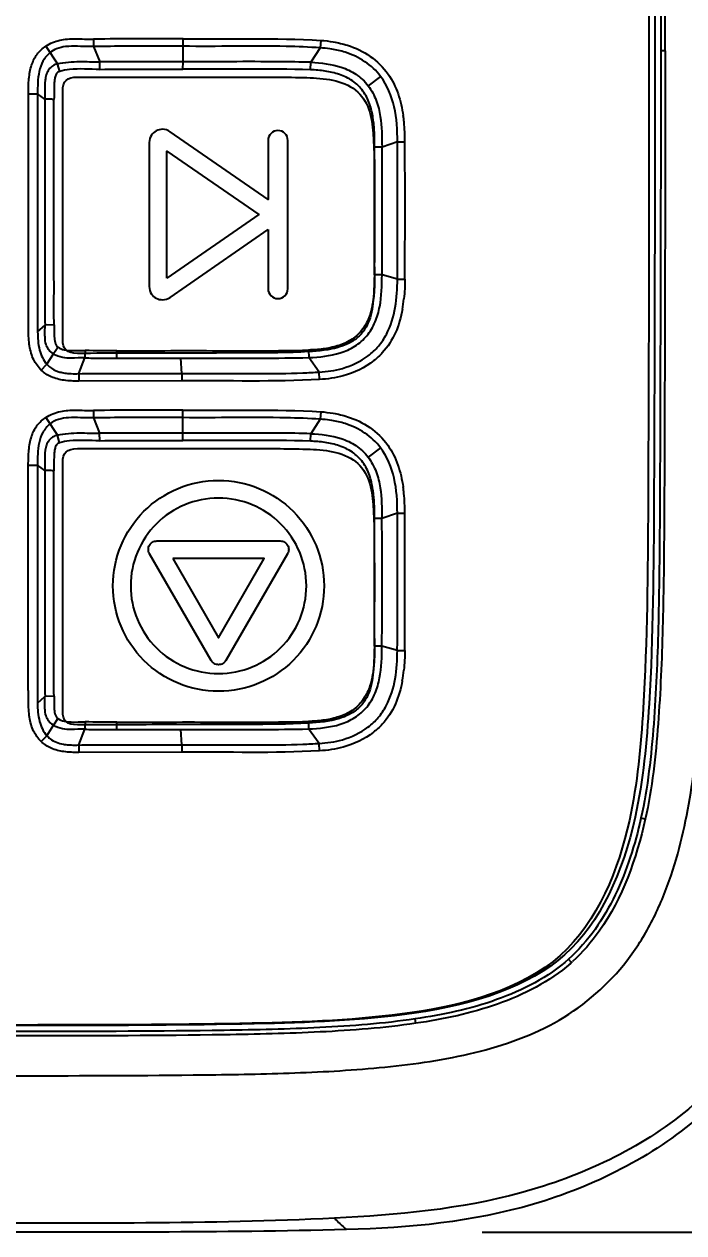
# Model space of a CAD drawing. Header units: millimetres. Extents: x 4086 to 8300, y 123 to 1549.
# Drawn here: x 7001.09 to 7023.45, y 954.59 to 995.59 of the extents above; entities that cross this region are included whole.
import ezdxf

# ---------------------------------------------------------------- set-up
doc = ezdxf.new("R2010")
doc.units = ezdxf.units.MM
for name, color, linetype in [('00_COMPONENTS', 7, 'Continuous'), ('layer 1', 7, 'Continuous'), ('layer 4', 7, 'Continuous'), ('尺寸', 3, 'Continuous')]:
    doc.layers.add(name, color=color, linetype=linetype)
doc.styles.add('思源黑', font='SourceHanSansCN-Normal.ttf')
doc.dimstyles.get("Standard").update_dxf_attribs({"dimscale": 6, "dimtxt": 7, "dimasz": 3, "dimexe": 0.18, "dimexo": 0.0625, "dimgap": 0.8, "dimtad": 1, "dimtoh": 1, "dimdec": 1, "dimzin": 0, "dimdsep": 46, "dimtxsty": '思源黑', "dimcen": 0.09, "dimclrd": 256, "dimclre": 256, "dimclrt": 256, "dimadec": 0, "dimazin": 2, "dimtfac": 1, "dimtdec": 1, "dimtofl": 0, "dimtmove": 0, "dimatfit": 3, "dimfxl": 1, "dimtolj": 1, "dimtzin": 0, "dimarcsym": 0})

# ---------------------------------------------------------------- blocks, each defined once
blk = doc.blocks.new('*D485')
at = {"layer": 'Defpoints', "color": 0}
for p in [(7014.166, 1113.468), (7016.427, 954.612), (7106.931, 954.612)]:
    blk.add_point(p, dxfattribs=at)
at = {"layer": '尺寸', "lineweight": -2}
for p, q in [((7014.354, 1113.468), (7107.471, 1113.468)), ((7106.931, 1104.468), (7106.931, 963.612)), ((7016.615, 954.612), (7107.471, 954.612))]:
    blk.add_line(p, q, dxfattribs=at)
at = {"layer": '尺寸'}
for points in [[(7108.431, 1104.468), (7105.431, 1104.468), (7106.931, 1113.468)], [(7105.431, 963.612), (7108.431, 963.612), (7106.931, 954.612)]]:
    blk.add_solid(points, dxfattribs=at)
at = {"layer": '尺寸', "insert": (7084.808, 1054.965), "char_height": 21, "attachment_point": 5, "rotation": 90, "style": '思源黑'}
blk.add_mtext('\\A1;158.9', dxfattribs=at)

msp = doc.modelspace()

# ---------------------------------------------------------------- linework, layer by layer
at = {"layer": '00_COMPONENTS', "color": 7, "linetype": 'Continuous'}
for p, q in [((7022.463, 1073.391), (7022.463, 994.686)), ((7022.663, 1073.391), (7022.663, 994.686)), ((7022.813, 994.686), (7022.813, 1073.391)), ((7022.813, 994.686), (7022.663, 994.686)), ((7001.858, 984.049), (7002.081, 984.404)), ((7001.669, 983.851), (7001.858, 984.049)), ((7002.94, 983.732), (7003.148, 984.268)), ((7006.433, 983.739), (7006.398, 984.26)), ((7011.087, 983.786), (7010.734, 984.277)), ((7002.94, 983.732), (7002.943, 983.482)), ((7006.433, 983.739), (7006.435, 983.488)), ((7011.102, 983.533), (7011.087, 983.786)), ((7006.435, 983.486), (7002.943, 983.482)), ((7003.436, 982.481), (7003.441, 982.231)), ((7006.469, 982.241), (7006.47, 982.492)), ((7011.139, 982.44), (7011.123, 982.187)), ((7001.821, 982.247), (7002.213, 981.646)), ((7003.441, 982.23), (7003.645, 981.71)), ((7006.469, 981.718), (7006.469, 982.241)), ((7011.123, 982.187), (7010.804, 981.696)), ((7002.29, 981.388), (7002.213, 981.646)), ((7003.649, 981.458), (7003.645, 981.71)), ((7006.468, 981.467), (7006.469, 981.718)), ((7010.795, 981.441), (7010.804, 981.696)), ((7013.167, 981.219), (7012.746, 980.902)), ((7001.229, 980.632), (7001.541, 980.632)), ((7001.785, 980.448), (7001.541, 980.632)), ((7013.215, 978.819), (7012.964, 978.818)), ((7013.738, 978.998), (7013.215, 978.819)), ((7013.738, 978.998), (7013.989, 978.999)), ((7013.215, 974.489), (7012.963, 974.49)), ((7013.737, 974.344), (7013.215, 974.489)), ((7013.737, 974.344), (7013.988, 974.343)), ((7001.542, 972.557), (7001.794, 972.786)), ((7002.101, 972.795), (7001.794, 972.786)), ((7001.855, 971.452), (7002.078, 971.808)), ((7002.234, 972.03), (7002.078, 971.808)), ((7002.937, 971.136), (7003.145, 971.672)), ((7003.151, 971.919), (7003.145, 971.672)), ((7004.226, 971.664), (7004.227, 971.915)), ((7006.43, 971.143), (7006.395, 971.664)), ((7010.723, 971.937), (7010.731, 971.681)), ((7011.085, 971.19), (7010.731, 971.681)), ((7001.666, 971.255), (7001.855, 971.452)), ((7002.937, 971.136), (7002.94, 970.886)), ((7006.432, 970.89), (7002.94, 970.886)), ((7006.43, 971.143), (7006.432, 970.892)), ((7011.099, 970.937), (7011.085, 971.19)), ((7022.139, 968.618), (7021.993, 968.65)), ((7019.641, 963.76), (7019.541, 963.872)), ((7014.36, 961.696), (7014.338, 961.844))]:
    msp.add_line(p, q, dxfattribs=at)
at = {"layer": '00_COMPONENTS', "linetype": 'Continuous'}
for p, q in [((7003.439, 995.077), (7003.444, 994.827)), ((7006.472, 994.837), (7006.473, 995.088)), ((7011.141, 995.036), (7011.126, 994.783)), ((7001.824, 994.843), (7002.216, 994.242)), ((7003.444, 994.826), (7003.648, 994.306)), ((7006.472, 994.314), (7006.472, 994.837)), ((7011.126, 994.783), (7010.807, 994.293)), ((7002.293, 993.984), (7002.216, 994.242)), ((7003.652, 994.054), (7003.648, 994.306)), ((7006.471, 994.063), (7006.472, 994.314)), ((7010.798, 994.037), (7010.807, 994.293)), ((7013.17, 993.815), (7012.749, 993.498)), ((7001.232, 993.228), (7001.544, 993.228)), ((7001.788, 993.044), (7001.544, 993.228)), ((7013.218, 991.415), (7012.967, 991.414)), ((7013.741, 991.594), (7013.218, 991.415)), ((7013.741, 991.594), (7013.992, 991.595)), ((7013.218, 987.085), (7012.966, 987.086)), ((7013.74, 986.94), (7013.218, 987.085)), ((7013.74, 986.94), (7013.991, 986.939)), ((7001.545, 985.153), (7001.797, 985.382)), ((7002.104, 985.391), (7001.797, 985.382)), ((7002.236, 984.626), (7002.081, 984.404)), ((7003.154, 984.515), (7003.148, 984.268)), ((7004.229, 984.26), (7004.23, 984.511)), ((7010.726, 984.533), (7010.734, 984.277))]:
    msp.add_line(p, q, dxfattribs=at)
for centre, radius, start, end in [((7010.964, 991.353), 3.434, 85.7972, 87.2922), ((7010.97, 991.427), 3.36, 80.6019, 85.8127), ((7011.009, 991.647), 3.137, 72.1968, 80.6481), ((7008.596, 991.706), 5.397, 5.9378, 8.3094), ((7008.111, 991.662), 5.883, 359.3485, 5.8723), ((6609.139, 989.28), 403.833, 359.68877, 0.30271), ((6616.033, 989.261), 397.19, 359.68607, 0.31066), ((6578.424, 989.358), 435.322, 359.68181, 0.29428), ((6585.378, 989.342), 428.62, 359.67875, 0.30116), ((7009.108, 986.794), 4.881, 349.6073, 353.863)]:
    msp.add_arc(centre, radius, start, end, dxfattribs=at)
at = {"layer": '00_COMPONENTS', "color": 7, "linetype": 'Continuous'}
for centre, radius, start, end in [((7005.298, 1494.769), 510.51, 269.88002, 270.12343), ((7009.558, 1009.056), 25.317, 272.2074, 273.4637), ((7010.961, 978.756), 3.435, 85.8008, 87.2921), ((7010.967, 978.832), 3.359, 80.5523, 85.8167), ((7011.006, 979.052), 3.136, 72.196, 80.5974), ((7008.593, 979.11), 5.397, 5.9362, 8.3093), ((7008.108, 979.066), 5.883, 359.3485, 5.8707), ((6609.136, 976.684), 403.833, 359.68877, 0.30271), ((6616.031, 976.665), 397.19, 359.68607, 0.31066), ((6578.421, 976.762), 435.322, 359.68181, 0.29428), ((6585.375, 976.746), 428.62, 359.67875, 0.30116), ((7009.105, 974.198), 4.881, 349.6073, 353.8661), ((7005.295, 1482.173), 510.51, 269.88002, 270.12343), ((7009.555, 996.455), 25.311, 272.2098, 273.4638), ((7015.889, 967.961), 5.632, 311.2799, 311.7697), ((7015.904, 967.935), 5.603, 311.8331, 312.313)]:
    msp.add_arc(centre, radius, start, end, dxfattribs=at)
for points, knots in [([(6896.534, 959.912), (6900.632, 959.912), (6908.829, 959.912), (6921.124, 959.912), (6933.42, 959.912), (6945.715, 959.912), (6958.011, 959.912), (6968.257, 959.912), (6976.454, 959.912), (6982.602, 959.912), (6988.75, 959.912), (6994.896, 959.911), (7001.047, 959.916), (7006.169, 959.924), (7010.262, 959.995), (7013.33, 960.166), (7016.373, 960.607), (7019.316, 961.625), (7021.287, 963.36), (7022.38, 965.093), (7023.177, 966.989), (7023.749, 969.501), (7024.017, 972.564), (7024.091, 975.633), (7024.124, 978.706), (7024.148, 981.781), (7024.163, 985.884), (7024.163, 991.009), (7024.163, 999.205), (7024.163, 1009.448), (7024.163, 1021.743), (7024.163, 1034.038), (7024.163, 1046.334), (7024.163, 1058.629), (7024.163, 1068.871), (7024.163, 1077.069), (7024.163, 1082.195), (7024.148, 1086.298), (7024.123, 1089.37), (7024.091, 1092.442), (7024.016, 1095.513), (7023.749, 1098.58), (7023.065, 1101.589), (7021.682, 1104.381), (7019.314, 1106.445), (7016.387, 1107.468), (7013.342, 1107.911), (7010.265, 1108.082), (7006.166, 1108.153), (7001.045, 1108.16), (6994.897, 1108.165), (6988.75, 1108.164), (6982.602, 1108.165), (6976.454, 1108.165), (6968.257, 1108.165), (6958.011, 1108.165), (6945.715, 1108.165), (6933.42, 1108.165), (6921.124, 1108.165), (6908.829, 1108.165), (6900.632, 1108.165), (6896.534, 1108.165)], [0, 0, 0, 0, 0.031258, 0.062515, 0.093773, 0.12503, 0.156288, 0.187546, 0.203174, 0.218804, 0.234431, 0.250064, 0.265681, 0.281339, 0.289127, 0.296905, 0.304752, 0.31255, 0.3203, 0.3242, 0.328112, 0.335929, 0.343723, 0.351535, 0.359344, 0.367155, 0.374992, 0.390635, 0.406242, 0.437497, 0.468755, 0.500012, 0.53127, 0.562527, 0.593784, 0.609382, 0.625053, 0.632872, 0.640675, 0.648485, 0.656303, 0.664103, 0.671927, 0.679731, 0.68745, 0.6952, 0.703045, 0.71088, 0.718683, 0.734311, 0.749937, 0.765568, 0.781197, 0.796825, 0.812455, 0.843712, 0.87497, 0.906227, 0.937485, 0.968742, 1, 1, 1, 1]), ([(7022.463, 994.686), (7022.463, 989.613), (7022.455, 982.224), (7022.399, 973.534), (7022.074, 969.947), (7021.797, 968.693)], [0, 0, 0, 0, 0.58364, 0.850298, 1, 1, 1, 1]), ([(7022.663, 994.686), (7022.664, 992.51), (7022.662, 988.16), (7022.645, 982.722), (7022.633, 978.371), (7022.594, 975.111), (7022.462, 971.855), (7022.225, 969.702), (7021.993, 968.65)], [0, 0, 0, 0, 0.25, 0.5, 0.625, 0.75, 0.875, 1, 1, 1, 1]), ([(7022.813, 994.686), (7022.814, 992.51), (7022.812, 988.159), (7022.795, 982.721), (7022.783, 978.371), (7022.744, 975.107), (7022.612, 971.849), (7022.373, 969.679), (7022.139, 968.618)], [0, 0, 0, 0, 0.250031, 0.500061, 0.625076, 0.75009, 0.875092, 1, 1, 1, 1]), ([(7003.148, 984.268), (7002.992, 984.272), (7002.741, 984.247), (7002.376, 984.27), (7002.178, 984.347), (7002.081, 984.404)], [0, 0, 0, 0, 0.429659, 0.690363, 1, 1, 1, 1]), ([(7013.228, 984.439), (7013.141, 984.344), (7012.76, 983.993), (7012.276, 983.764), (7011.903, 983.661)], [0, 0, 0, 0, 0.251044, 1, 1, 1, 1]), ([(7001.858, 984.049), (7001.883, 984.019), (7001.999, 983.907), (7002.148, 983.834), (7002.264, 983.798)], [0, 0, 0, 0, 0.244045, 1, 1, 1, 1]), ([(7003.148, 984.268), (7003.239, 984.264), (7003.599, 984.255), (7003.96, 984.26), (7004.229, 984.26)], [0, 0, 0, 0, 0.252541, 1, 1, 1, 1]), ([(7006.398, 984.26), (7006.758, 984.261), (7008.204, 984.259), (7009.649, 984.253), (7010.734, 984.277)], [0, 0, 0, 0, 0.249246, 1, 1, 1, 1]), ([(7002.597, 983.738), (7002.625, 983.736), (7002.739, 983.729), (7002.853, 983.729), (7002.94, 983.732)], [0, 0, 0, 0, 0.244319, 1, 1, 1, 1]), ([(7002.94, 983.731), (7003.232, 983.737), (7003.816, 983.734), (7004.98, 983.737), (7005.852, 983.734), (7006.433, 983.739)], [0, 0, 0, 0, 0.251387, 0.501242, 1, 1, 1, 1]), ([(7006.433, 983.739), (7006.776, 983.742), (7008.143, 983.74), (7009.51, 983.719), (7010.533, 983.759)], [0, 0, 0, 0, 0.251208, 1, 1, 1, 1]), ([(7001.965, 982.027), (7001.867, 981.948), (7001.701, 981.749), (7001.543, 981.265), (7001.539, 980.883), (7001.541, 980.632)], [0, 0, 0, 0, 0.249623, 0.499856, 1, 1, 1, 1]), ([(7002.594, 982.238), (7002.479, 982.23), (7002.256, 982.198), (7002.049, 982.095), (7001.965, 982.027)], [0, 0, 0, 0, 0.513755, 1, 1, 1, 1]), ([(7003.441, 982.231), (7003.293, 982.226), (7003.011, 982.236), (7002.728, 982.246), (7002.594, 982.238)], [0, 0, 0, 0, 0.523395, 1, 1, 1, 1]), ([(7006.469, 982.241), (7006.216, 982.24), (7005.207, 982.24), (7004.197, 982.245), (7003.441, 982.231)], [0, 0, 0, 0, 0.25072, 1, 1, 1, 1]), ([(7011.123, 982.187), (7010.738, 982.212), (7009.187, 982.271), (7007.635, 982.226), (7006.469, 982.241)], [0, 0, 0, 0, 0.248447, 1, 1, 1, 1]), ([(7013.167, 981.219), (7013.021, 981.412), (7012.652, 981.751), (7012.201, 981.961), (7011.965, 982.037)], [0, 0, 0, 0, 0.494409, 1, 1, 1, 1]), ([(7012.045, 982.272), (7012.314, 982.186), (7012.833, 981.942), (7013.247, 981.54), (7013.411, 981.31)], [0, 0, 0, 0, 0.500174, 1, 1, 1, 1]), ([(7002.213, 981.646), (7002.184, 981.641), (7002.13, 981.619), (7002.053, 981.579), (7001.983, 981.528), (7001.927, 981.461), (7001.881, 981.388), (7001.829, 981.284), (7001.799, 981.141), (7001.787, 980.969), (7001.782, 980.795), (7001.786, 980.622), (7001.789, 980.506), (7001.785, 980.448)], [0, 0, 0, 0, 0.062476, 0.125452, 0.187488, 0.249677, 0.31244, 0.374887, 0.499459, 0.624784, 0.74978, 0.874961, 1, 1, 1, 1]), ([(7002.213, 981.646), (7002.459, 981.701), (7002.941, 981.739), (7003.419, 981.709), (7003.645, 981.71)], [0, 0, 0, 0, 0.527268, 1, 1, 1, 1]), ([(7003.649, 981.458), (7003.307, 981.453), (7002.85, 981.503), (7002.399, 981.421), (7002.29, 981.388)], [0, 0, 0, 0, 0.750634, 1, 1, 1, 1]), ([(7006.469, 981.718), (7006.234, 981.717), (7005.293, 981.718), (7004.351, 981.72), (7003.645, 981.71)], [0, 0, 0, 0, 0.249376, 1, 1, 1, 1]), ([(7010.804, 981.696), (7010.441, 981.706), (7008.996, 981.729), (7007.551, 981.712), (7006.469, 981.718)], [0, 0, 0, 0, 0.250956, 1, 1, 1, 1]), ([(7010.804, 981.696), (7011.15, 981.679), (7011.688, 981.619), (7012.35, 981.314), (7012.632, 981.054), (7012.746, 980.902)], [0, 0, 0, 0, 0.481435, 0.736498, 1, 1, 1, 1]), ([(7002.29, 981.388), (7002.27, 981.382), (7002.23, 981.367), (7002.182, 981.322), (7002.154, 981.264), (7002.127, 981.183), (7002.111, 981.077), (7002.099, 980.907), (7002.099, 980.694), (7002.1, 980.524), (7002.095, 980.439)], [0, 0, 0, 0, 0.062573, 0.124535, 0.187133, 0.249447, 0.374531, 0.499742, 0.749761, 1, 1, 1, 1]), ([(7012.964, 978.818), (7012.967, 978.982), (7012.962, 979.312), (7012.919, 979.805), (7012.812, 980.29), (7012.589, 980.739), (7012.227, 981.091), (7011.773, 981.3), (7011.289, 981.408), (7010.96, 981.437), (7010.795, 981.441)], [0, 0, 0, 0, 0.124961, 0.250026, 0.375078, 0.500074, 0.625055, 0.750064, 0.875032, 1, 1, 1, 1]), ([(7013.738, 978.998), (7013.737, 979.395), (7013.693, 980.172), (7013.394, 980.917), (7013.167, 981.219)], [0, 0, 0, 0, 0.512578, 1, 1, 1, 1]), ([(7013.411, 981.31), (7013.558, 981.103), (7013.787, 980.64), (7013.896, 980.141), (7013.933, 979.89)], [0, 0, 0, 0, 0.500031, 1, 1, 1, 1]), ([(7012.746, 980.902), (7012.86, 980.749), (7013.039, 980.411), (7013.21, 979.703), (7013.211, 979.167), (7013.215, 978.819)], [0, 0, 0, 0, 0.264083, 0.519233, 1, 1, 1, 1]), ([(7001.269, 972.075), (7001.242, 972.252), (7001.23, 972.611), (7001.229, 973.323), (7001.23, 974.214), (7001.229, 975.283), (7001.229, 976.353), (7001.229, 977.422), (7001.229, 978.849), (7001.229, 979.919), (7001.229, 980.632)], [0, 0, 0, 0, 0.06299, 0.125244, 0.249991, 0.374982, 0.499983, 0.624987, 0.749991, 1, 1, 1, 1]), ([(7001.541, 980.632), (7001.541, 979.284), (7001.542, 977.263), (7001.54, 974.905), (7001.542, 973.561), (7001.539, 972.89), (7001.542, 972.557)], [0, 0, 0, 0, 0.500658, 0.750965, 0.876088, 1, 1, 1, 1]), ([(7001.785, 980.448), (7001.785, 979.811), (7001.785, 978.537), (7001.785, 976.943), (7001.785, 975.669), (7001.784, 974.713), (7001.788, 973.752), (7001.78, 973.109), (7001.795, 972.786)], [0, 0, 0, 0, 0.249481, 0.498968, 0.62371, 0.748487, 0.873292, 1, 1, 1, 1]), ([(7002.095, 980.439), (7002.066, 980.44), (7001.962, 980.442), (7001.859, 980.447), (7001.785, 980.448)], [0, 0, 0, 0, 0.283551, 1, 1, 1, 1]), ([(7002.102, 972.795), (7002.092, 973.115), (7002.099, 973.754), (7002.095, 974.71), (7002.096, 975.665), (7002.096, 976.938), (7002.096, 978.53), (7002.096, 979.802), (7002.096, 980.439)], [0, 0, 0, 0, 0.125616, 0.250604, 0.375517, 0.500428, 0.75021, 1, 1, 1, 1]), ([(7012.963, 974.49), (7012.967, 974.326), (7012.959, 973.996), (7012.91, 973.504), (7012.788, 973.022), (7012.544, 972.584), (7012.164, 972.252), (7011.703, 972.06), (7011.217, 971.965), (7010.888, 971.939), (7010.723, 971.937)], [0, 0, 0, 0, 0.124955, 0.250014, 0.375079, 0.500047, 0.62503, 0.750066, 0.87504, 1, 1, 1, 1]), ([(7010.731, 971.681), (7011.091, 971.698), (7011.64, 971.748), (7012.309, 972.042), (7012.723, 972.406), (7013.003, 972.88), (7013.203, 973.581), (7013.21, 974.128), (7013.215, 974.489)], [0, 0, 0, 0, 0.249564, 0.374714, 0.499795, 0.624895, 0.750064, 1, 1, 1, 1]), ([(7011.876, 971.316), (7012.184, 971.405), (7012.632, 971.616), (7013.107, 972.057), (7013.466, 972.596), (7013.701, 973.38), (7013.735, 974.023), (7013.737, 974.344)], [0, 0, 0, 0, 0.249587, 0.374886, 0.500144, 0.749949, 1, 1, 1, 1]), ([(7013.906, 973.317), (7013.856, 973.047), (7013.708, 972.513), (7013.407, 972.04), (7013.221, 971.838)], [0, 0, 0, 0, 0.500186, 1, 1, 1, 1]), ([(7001.542, 972.557), (7001.544, 972.349), (7001.566, 971.958), (7001.735, 971.588), (7001.855, 971.452)], [0, 0, 0, 0, 0.534354, 1, 1, 1, 1]), ([(7002.078, 971.808), (7002.012, 971.843), (7001.912, 971.943), (7001.807, 972.142), (7001.79, 972.365), (7001.786, 972.586), (7001.795, 972.722), (7001.794, 972.786)], [0, 0, 0, 0, 0.207157, 0.380409, 0.620713, 0.822072, 1, 1, 1, 1]), ([(7002.101, 972.795), (7002.105, 972.662), (7002.1, 972.46), (7002.118, 972.2), (7002.179, 972.065), (7002.234, 972.03)], [0, 0, 0, 0, 0.503038, 0.75437, 1, 1, 1, 1]), ([(7003.145, 971.672), (7002.989, 971.676), (7002.738, 971.651), (7002.373, 971.674), (7002.175, 971.751), (7002.078, 971.808)], [0, 0, 0, 0, 0.429659, 0.690363, 1, 1, 1, 1]), ([(7002.234, 972.03), (7002.36, 971.942), (7002.691, 971.9), (7002.995, 971.924), (7003.151, 971.919)], [0, 0, 0, 0, 0.496576, 1, 1, 1, 1]), ([(7003.145, 971.672), (7003.236, 971.668), (7003.596, 971.659), (7003.957, 971.664), (7004.226, 971.664)], [0, 0, 0, 0, 0.252541, 1, 1, 1, 1]), ([(7004.227, 971.915), (7005.309, 971.914), (7007.474, 971.921), (7009.64, 971.905), (7010.723, 971.937)], [0, 0, 0, 0, 0.499683, 1, 1, 1, 1]), ([(7006.395, 971.664), (7006.755, 971.665), (7008.201, 971.663), (7009.646, 971.657), (7010.731, 971.681)], [0, 0, 0, 0, 0.249246, 1, 1, 1, 1]), ([(7001.855, 971.452), (7001.888, 971.414), (7002.046, 971.268), (7002.257, 971.194), (7002.416, 971.165)], [0, 0, 0, 0, 0.240395, 1, 1, 1, 1]), ([(7002.594, 971.142), (7002.622, 971.14), (7002.736, 971.133), (7002.851, 971.133), (7002.937, 971.136)], [0, 0, 0, 0, 0.244319, 1, 1, 1, 1]), ([(7002.937, 971.135), (7003.229, 971.141), (7003.813, 971.138), (7004.978, 971.141), (7005.849, 971.138), (7006.43, 971.143)], [0, 0, 0, 0, 0.251387, 0.501242, 1, 1, 1, 1]), ([(7006.43, 971.143), (7006.774, 971.146), (7008.141, 971.144), (7009.508, 971.123), (7010.531, 971.163)], [0, 0, 0, 0, 0.251208, 1, 1, 1, 1]), ([(7028.765, 970.12), (7028.656, 969.061), (7028.344, 966.95), (7027.421, 963.876), (7025.878, 961.05), (7022.971, 957.894), (7017.98, 955.577), (7013.729, 955.19), (7011.606, 955.084)], [0, 0, 0, 0, 0.125264, 0.250524, 0.375716, 0.50087, 0.749842, 1, 1, 1, 1]), ([(7029.174, 969.891), (7029.007, 967.769), (7028.386, 964.55), (7026.257, 960.815), (7023.346, 957.657), (7018.433, 955.162), (7014.145, 954.752), (7012.013, 954.698)], [0, 0, 0, 0, 0.24986, 0.375222, 0.500409, 0.749662, 1, 1, 1, 1]), ([(7022.139, 968.618), (7021.842, 967.283), (7021.211, 965.498), (7020.014, 964.1), (7019.676, 963.792)], [0, 0, 0, 0, 0.749304, 1, 1, 1, 1]), ([(7019.605, 963.729), (7018.895, 963.105), (7017.156, 962.224), (7015.298, 961.834), (7014.36, 961.696)], [0, 0, 0, 0, 0.49893, 1, 1, 1, 1]), ([(7014.31, 962.042), (7012.522, 961.783), (7008.438, 961.634), (6999.768, 961.611), (6992.917, 961.612), (6988.34, 961.612)], [0, 0, 0, 0, 0.209925, 0.47223, 1, 1, 1, 1]), ([(7014.338, 961.844), (7013.271, 961.687), (7011.116, 961.522), (7006.782, 961.425), (7001.358, 961.415), (6994.849, 961.411), (6990.51, 961.415), (6988.34, 961.412)], [0, 0, 0, 0, 0.125, 0.25, 0.5, 0.75, 1, 1, 1, 1]), ([(7014.36, 961.696), (7013.287, 961.538), (7011.12, 961.372), (7006.783, 961.275), (7001.358, 961.265), (6994.849, 961.261), (6990.51, 961.265), (6988.34, 961.262)], [0, 0, 0, 0, 0.124953, 0.24996, 0.499972, 0.749986, 1, 1, 1, 1]), ([(7011.606, 955.084), (7011.639, 955.049), (7011.771, 954.916), (7011.908, 954.788), (7012.013, 954.698)], [0, 0, 0, 0, 0.259789, 1, 1, 1, 1])]:
    msp.add_open_spline(points, degree=3, knots=knots, dxfattribs=at)
at = {"layer": '00_COMPONENTS', "linetype": 'Continuous'}
for points in [[(7001.824, 994.843), (7001.966, 994.938), (7002.13, 995.002), (7002.296, 995.04)], [(7002.296, 995.04), (7002.469, 995.079), (7002.649, 995.09), (7002.826, 995.09)], [(7002.826, 995.09), (7003.031, 995.089), (7003.235, 995.074), (7003.439, 995.077)], [(7006.473, 995.088), (7005.462, 995.085), (7004.45, 995.097), (7003.439, 995.077)], [(7006.473, 995.088), (7008.029, 995.07), (7009.588, 995.132), (7011.141, 995.036)], [(7011.141, 995.036), (7011.283, 995.026), (7011.424, 995.01), (7011.564, 994.986)], [(7002.19, 994.751), (7002.11, 994.72), (7002.034, 994.677), (7001.968, 994.623)], [(7011.564, 994.986), (7011.727, 994.958), (7011.89, 994.919), (7012.048, 994.869)], [(7001.25, 993.735), (7001.265, 993.89), (7001.292, 994.046), (7001.341, 994.194)], [(7003.652, 994.054), (7004.591, 994.069), (7005.531, 994.06), (7006.471, 994.063)], [(7010.798, 994.037), (7009.357, 994.085), (7007.914, 994.053), (7006.471, 994.063)], [(7001.232, 993.228), (7001.233, 993.397), (7001.234, 993.566), (7001.25, 993.735)], [(7013.994, 986.939), (7013.995, 986.716), (7013.985, 986.493), (7013.961, 986.272)], [(7001.413, 984.205), (7001.342, 984.351), (7001.297, 984.51), (7001.272, 984.671)], [(7004.23, 984.511), (7003.871, 984.512), (7003.513, 984.506), (7003.154, 984.515)]]:
    msp.add_open_spline(points, degree=3, dxfattribs=at)
for points, knots in [([(7001.341, 994.194), (7001.384, 994.324), (7001.505, 994.575), (7001.709, 994.769), (7001.824, 994.843)], [0, 0, 0, 0, 0.500149, 1, 1, 1, 1]), ([(7001.968, 994.623), (7001.87, 994.544), (7001.704, 994.345), (7001.546, 993.861), (7001.542, 993.479), (7001.544, 993.228)], [0, 0, 0, 0, 0.249623, 0.499856, 1, 1, 1, 1]), ([(7002.597, 994.834), (7002.561, 994.832), (7002.423, 994.819), (7002.285, 994.789), (7002.19, 994.751)], [0, 0, 0, 0, 0.258931, 1, 1, 1, 1]), ([(7003.444, 994.827), (7003.296, 994.822), (7003.014, 994.832), (7002.731, 994.842), (7002.597, 994.834)], [0, 0, 0, 0, 0.523395, 1, 1, 1, 1]), ([(7006.472, 994.837), (7006.219, 994.836), (7005.209, 994.836), (7004.2, 994.841), (7003.444, 994.827)], [0, 0, 0, 0, 0.25072, 1, 1, 1, 1]), ([(7011.126, 994.783), (7010.741, 994.808), (7009.19, 994.867), (7007.638, 994.822), (7006.472, 994.837)], [0, 0, 0, 0, 0.248447, 1, 1, 1, 1]), ([(7013.17, 993.815), (7013.024, 994.008), (7012.655, 994.347), (7012.204, 994.557), (7011.968, 994.633)], [0, 0, 0, 0, 0.494409, 1, 1, 1, 1]), ([(7012.048, 994.869), (7012.319, 994.782), (7012.841, 994.535), (7013.257, 994.128), (7013.421, 993.896)], [0, 0, 0, 0, 0.500186, 1, 1, 1, 1]), ([(7002.216, 994.242), (7002.187, 994.237), (7002.133, 994.215), (7002.056, 994.175), (7001.986, 994.124), (7001.93, 994.057), (7001.884, 993.984), (7001.832, 993.88), (7001.802, 993.737), (7001.79, 993.565), (7001.785, 993.391), (7001.789, 993.218), (7001.792, 993.102), (7001.788, 993.044)], [0, 0, 0, 0, 0.062476, 0.125452, 0.187488, 0.249677, 0.31244, 0.374887, 0.499459, 0.624784, 0.74978, 0.874961, 1, 1, 1, 1]), ([(7002.216, 994.242), (7002.462, 994.297), (7002.944, 994.335), (7003.421, 994.305), (7003.648, 994.306)], [0, 0, 0, 0, 0.527268, 1, 1, 1, 1]), ([(7006.472, 994.314), (7006.237, 994.313), (7005.296, 994.314), (7004.354, 994.316), (7003.648, 994.306)], [0, 0, 0, 0, 0.249376, 1, 1, 1, 1]), ([(7010.807, 994.293), (7010.444, 994.302), (7008.999, 994.325), (7007.554, 994.308), (7006.472, 994.314)], [0, 0, 0, 0, 0.250956, 1, 1, 1, 1]), ([(7010.807, 994.293), (7011.153, 994.275), (7011.691, 994.215), (7012.353, 993.91), (7012.635, 993.65), (7012.749, 993.498)], [0, 0, 0, 0, 0.481435, 0.736498, 1, 1, 1, 1]), ([(7002.293, 993.984), (7002.273, 993.978), (7002.233, 993.963), (7002.185, 993.918), (7002.157, 993.86), (7002.13, 993.779), (7002.114, 993.673), (7002.102, 993.503), (7002.102, 993.29), (7002.103, 993.12), (7002.098, 993.035)], [0, 0, 0, 0, 0.062573, 0.124535, 0.187133, 0.249447, 0.374531, 0.499742, 0.749761, 1, 1, 1, 1]), ([(7003.652, 994.054), (7003.31, 994.049), (7002.853, 994.099), (7002.402, 994.017), (7002.293, 993.984)], [0, 0, 0, 0, 0.750634, 1, 1, 1, 1]), ([(7012.967, 991.414), (7012.97, 991.578), (7012.965, 991.908), (7012.922, 992.401), (7012.815, 992.886), (7012.592, 993.335), (7012.23, 993.687), (7011.776, 993.896), (7011.292, 994.004), (7010.963, 994.033), (7010.798, 994.037)], [0, 0, 0, 0, 0.124961, 0.250026, 0.375078, 0.500074, 0.625055, 0.750064, 0.875032, 1, 1, 1, 1]), ([(7013.741, 991.594), (7013.74, 991.991), (7013.696, 992.768), (7013.397, 993.513), (7013.17, 993.815)], [0, 0, 0, 0, 0.512578, 1, 1, 1, 1]), ([(7013.421, 993.896), (7013.566, 993.69), (7013.791, 993.23), (7013.899, 992.735), (7013.936, 992.486)], [0, 0, 0, 0, 0.500042, 1, 1, 1, 1]), ([(7012.749, 993.498), (7012.863, 993.345), (7013.042, 993.007), (7013.212, 992.299), (7013.214, 991.763), (7013.218, 991.415)], [0, 0, 0, 0, 0.264083, 0.519233, 1, 1, 1, 1]), ([(7001.272, 984.671), (7001.244, 984.848), (7001.232, 985.207), (7001.232, 985.919), (7001.233, 986.81), (7001.232, 987.879), (7001.232, 988.949), (7001.232, 990.018), (7001.232, 991.445), (7001.232, 992.515), (7001.232, 993.228)], [0, 0, 0, 0, 0.06299, 0.125244, 0.249991, 0.374982, 0.499983, 0.624987, 0.749991, 1, 1, 1, 1]), ([(7001.544, 993.228), (7001.544, 991.88), (7001.545, 989.859), (7001.543, 987.501), (7001.545, 986.157), (7001.542, 985.486), (7001.545, 985.153)], [0, 0, 0, 0, 0.500658, 0.750965, 0.876088, 1, 1, 1, 1]), ([(7001.787, 993.044), (7001.788, 992.407), (7001.787, 991.133), (7001.788, 989.539), (7001.788, 988.265), (7001.787, 987.309), (7001.791, 986.348), (7001.783, 985.705), (7001.798, 985.382)], [0, 0, 0, 0, 0.249481, 0.498968, 0.62371, 0.748487, 0.873292, 1, 1, 1, 1]), ([(7002.098, 993.035), (7002.069, 993.036), (7001.965, 993.038), (7001.862, 993.043), (7001.788, 993.044)], [0, 0, 0, 0, 0.283551, 1, 1, 1, 1]), ([(7002.104, 985.391), (7002.095, 985.711), (7002.102, 986.35), (7002.098, 987.306), (7002.099, 988.261), (7002.099, 989.534), (7002.099, 991.126), (7002.099, 992.399), (7002.099, 993.035)], [0, 0, 0, 0, 0.125616, 0.250604, 0.375517, 0.500428, 0.75021, 1, 1, 1, 1]), ([(7012.966, 987.086), (7012.97, 986.922), (7012.962, 986.592), (7012.912, 986.1), (7012.791, 985.618), (7012.547, 985.18), (7012.167, 984.848), (7011.706, 984.656), (7011.22, 984.561), (7010.891, 984.535), (7010.726, 984.533)], [0, 0, 0, 0, 0.124955, 0.250014, 0.375079, 0.500047, 0.62503, 0.750066, 0.87504, 1, 1, 1, 1]), ([(7010.734, 984.277), (7011.094, 984.294), (7011.642, 984.344), (7012.311, 984.638), (7012.726, 985.002), (7013.005, 985.476), (7013.206, 986.177), (7013.213, 986.724), (7013.218, 987.085)], [0, 0, 0, 0, 0.249564, 0.374714, 0.499795, 0.624895, 0.750064, 1, 1, 1, 1]), ([(7011.879, 983.912), (7012.187, 984.001), (7012.635, 984.213), (7013.11, 984.653), (7013.469, 985.192), (7013.704, 985.976), (7013.738, 986.619), (7013.74, 986.94)], [0, 0, 0, 0, 0.249587, 0.374886, 0.500144, 0.749949, 1, 1, 1, 1]), ([(7013.909, 985.913), (7013.859, 985.644), (7013.712, 985.112), (7013.413, 984.641), (7013.228, 984.439)], [0, 0, 0, 0, 0.500181, 1, 1, 1, 1]), ([(7002.081, 984.404), (7002.015, 984.439), (7001.915, 984.539), (7001.81, 984.738), (7001.793, 984.962), (7001.789, 985.182), (7001.798, 985.318), (7001.797, 985.382)], [0, 0, 0, 0, 0.207157, 0.380409, 0.620713, 0.822072, 1, 1, 1, 1]), ([(7002.104, 985.391), (7002.108, 985.258), (7002.103, 985.056), (7002.121, 984.796), (7002.181, 984.661), (7002.236, 984.626)], [0, 0, 0, 0, 0.503038, 0.75437, 1, 1, 1, 1]), ([(7001.545, 985.153), (7001.547, 984.945), (7001.569, 984.554), (7001.738, 984.184), (7001.858, 984.049)], [0, 0, 0, 0, 0.534354, 1, 1, 1, 1]), ([(7002.236, 984.626), (7002.363, 984.538), (7002.694, 984.496), (7002.998, 984.52), (7003.154, 984.515)], [0, 0, 0, 0, 0.496576, 1, 1, 1, 1]), ([(7004.23, 984.511), (7005.312, 984.51), (7007.477, 984.517), (7009.643, 984.501), (7010.726, 984.533)], [0, 0, 0, 0, 0.499683, 1, 1, 1, 1])]:
    msp.add_open_spline(points, degree=3, knots=knots, dxfattribs=at)
at = {"layer": '00_COMPONENTS', "color": 7, "linetype": 'Continuous'}
for points in [[(7001.669, 983.851), (7001.562, 983.95), (7001.476, 984.074), (7001.413, 984.205)], [(7002.003, 983.627), (7001.881, 983.682), (7001.765, 983.757), (7001.669, 983.851)], [(7002.44, 983.506), (7002.291, 983.526), (7002.141, 983.565), (7002.003, 983.627)], [(7002.264, 983.798), (7002.315, 983.783), (7002.367, 983.77), (7002.419, 983.761)], [(7002.419, 983.761), (7002.478, 983.75), (7002.538, 983.743), (7002.597, 983.738)], [(7011.102, 983.533), (7009.549, 983.445), (7007.991, 983.499), (7006.435, 983.488)], [(7011.087, 983.786), (7011.354, 983.798), (7011.622, 983.838), (7011.879, 983.912)], [(7011.903, 983.661), (7011.643, 983.589), (7011.372, 983.549), (7011.102, 983.533)], [(7002.943, 983.482), (7002.775, 983.48), (7002.607, 983.483), (7002.44, 983.506)], [(7001.821, 982.247), (7001.97, 982.347), (7002.144, 982.413), (7002.32, 982.449)], [(7002.32, 982.449), (7002.485, 982.484), (7002.655, 982.494), (7002.823, 982.494)], [(7002.823, 982.494), (7003.028, 982.493), (7003.232, 982.478), (7003.436, 982.481)], [(7006.47, 982.492), (7005.459, 982.489), (7004.447, 982.501), (7003.436, 982.481)], [(7006.47, 982.492), (7008.026, 982.474), (7009.585, 982.536), (7011.139, 982.44)], [(7011.139, 982.44), (7011.281, 982.43), (7011.423, 982.413), (7011.563, 982.389)], [(7011.563, 982.389), (7011.726, 982.361), (7011.888, 982.323), (7012.045, 982.272)], [(7001.338, 981.598), (7001.383, 981.734), (7001.448, 981.866), (7001.534, 981.98)], [(7001.534, 981.98), (7001.613, 982.084), (7001.711, 982.177), (7001.821, 982.247)], [(7001.247, 981.138), (7001.262, 981.294), (7001.289, 981.45), (7001.338, 981.598)], [(7010.795, 981.441), (7009.354, 981.489), (7007.911, 981.457), (7006.468, 981.467)], [(7001.229, 980.632), (7001.23, 980.801), (7001.232, 980.97), (7001.247, 981.138)], [(7003.649, 981.458), (7004.589, 981.473), (7005.529, 981.464), (7006.468, 981.467)], [(7013.991, 974.343), (7013.992, 974.12), (7013.982, 973.897), (7013.958, 973.676)], [(7001.41, 971.609), (7001.339, 971.755), (7001.294, 971.914), (7001.269, 972.075)], [(7004.227, 971.915), (7003.868, 971.916), (7003.51, 971.91), (7003.151, 971.919)], [(7013.221, 971.838), (7013.132, 971.741), (7013.033, 971.652), (7012.929, 971.571)], [(7001.666, 971.255), (7001.559, 971.354), (7001.473, 971.478), (7001.41, 971.609)], [(7002.001, 971.031), (7001.878, 971.086), (7001.762, 971.161), (7001.666, 971.255)], [(7011.085, 971.19), (7011.351, 971.202), (7011.619, 971.242), (7011.876, 971.316)], [(7012.929, 971.571), (7012.628, 971.336), (7012.269, 971.167), (7011.9, 971.065)], [(7002.438, 970.91), (7002.288, 970.93), (7002.138, 970.969), (7002.001, 971.031)], [(7002.416, 971.165), (7002.475, 971.154), (7002.535, 971.147), (7002.594, 971.142)], [(7002.94, 970.886), (7002.772, 970.884), (7002.604, 970.887), (7002.438, 970.91)], [(7011.099, 970.937), (7009.546, 970.849), (7007.988, 970.903), (7006.432, 970.892)], [(7011.9, 971.065), (7011.64, 970.993), (7011.369, 970.953), (7011.099, 970.937)], [(7021.797, 968.693), (7021.385, 966.824), (7020.617, 965.104), (7019.408, 964.021)], [(7021.993, 968.65), (7021.794, 967.757), (7021.242, 966.001), (7020.214, 964.474), (7019.541, 963.872)], [(7019.408, 964.021), (7018.199, 962.94), (7016.361, 962.34), (7014.31, 962.042)], [(7019.541, 963.872), (7018.843, 963.249), (7017.144, 962.38), (7015.279, 961.982), (7014.338, 961.844)], [(7011.606, 955.084), (7007.35, 954.872), (7003.085, 954.924), (6998.824, 954.922)], [(7012.013, 954.698), (7007.737, 954.589), (7003.459, 954.613), (6999.182, 954.612)]]:
    msp.add_open_spline(points, degree=3, dxfattribs=at)
at = {"layer": 'layer 1', "color": 49}
msp.add_open_spline([(6982.065, 1106.132), (6982.065, 1106.132), (6982.065, 961.632), (6982.065, 961.632), (6982.065, 961.632), (6982.065, 961.632), (6988.219, 961.632), (6988.219, 961.632), (6988.219, 961.632), (6992.808, 961.632), (6997.396, 961.631), (7001.985, 961.639), (7001.985, 961.639), (7004.264, 961.643), (7006.542, 961.649), (7008.82, 961.697), (7008.82, 961.697), (7010.628, 961.736), (7012.443, 961.801), (7014.235, 962.06), (7014.235, 962.06), (7015.941, 962.307), (7017.943, 962.825), (7019.258, 963.998), (7019.258, 963.998), (7020.536, 965.138), (7021.24, 966.945), (7021.601, 968.579), (7021.601, 968.579), (7021.878, 969.83), (7021.993, 971.113), (7022.07, 972.39), (7022.07, 972.39), (7022.209, 974.696), (7022.224, 977.008), (7022.235, 979.319), (7022.235, 979.319), (7022.26, 984.39), (7022.265, 989.461), (7022.265, 994.533), (7022.265, 994.533), (7022.265, 994.533), (7022.265, 1073.231), (7022.265, 1073.231), (7022.265, 1073.231), (7022.265, 1078.303), (7022.26, 1083.374), (7022.235, 1088.445), (7022.235, 1088.445), (7022.224, 1090.756), (7022.209, 1093.068), (7022.07, 1095.374), (7022.07, 1095.374), (7021.993, 1096.651), (7021.878, 1097.934), (7021.601, 1099.185), (7021.601, 1099.185), (7021.24, 1100.819), (7020.536, 1102.626), (7019.258, 1103.766), (7019.258, 1103.766), (7017.943, 1104.939), (7015.941, 1105.457), (7014.235, 1105.704), (7014.235, 1105.704), (7013.342, 1105.833), (7012.441, 1105.906), (7011.541, 1105.96), (7011.541, 1105.96), (7009.183, 1106.101), (7006.819, 1106.111), (7004.458, 1106.118), (7004.458, 1106.118), (6999.045, 1106.133), (6993.632, 1106.132), (6988.219, 1106.132), (6988.219, 1106.132), (6988.219, 1106.132), (6982.065, 1106.132), (6982.065, 1106.132)], degree=3, knots=[0, 0, 0, 0, 0.047619, 0.047619, 0.047619, 0.047619, 0.095238, 0.095238, 0.095238, 0.095238, 0.142857, 0.142857, 0.142857, 0.142857, 0.190476, 0.190476, 0.190476, 0.190476, 0.238095, 0.238095, 0.238095, 0.238095, 0.285714, 0.285714, 0.285714, 0.285714, 0.333333, 0.333333, 0.333333, 0.333333, 0.380952, 0.380952, 0.380952, 0.380952, 0.428571, 0.428571, 0.428571, 0.428571, 0.47619, 0.47619, 0.47619, 0.47619, 0.52381, 0.52381, 0.52381, 0.52381, 0.571429, 0.571429, 0.571429, 0.571429, 0.619048, 0.619048, 0.619048, 0.619048, 0.666667, 0.666667, 0.666667, 0.666667, 0.714286, 0.714286, 0.714286, 0.714286, 0.761905, 0.761905, 0.761905, 0.761905, 0.809524, 0.809524, 0.809524, 0.809524, 0.857143, 0.857143, 0.857143, 0.857143, 0.904762, 0.904762, 0.904762, 0.904762, 1, 1, 1, 1], dxfattribs=at)
at = {"layer": 'layer 4'}
for points, knots in [([(7012.918, 991.891), (7012.893, 992.164), (7012.862, 992.438), (7012.768, 992.697), (7012.768, 992.697), (7012.677, 992.946), (7012.528, 993.181), (7012.318, 993.35), (7012.318, 993.35), (7012.105, 993.522), (7011.83, 993.625), (7011.552, 993.684), (7011.552, 993.684), (7011.261, 993.745), (7010.967, 993.758), (7010.667, 993.772), (7010.667, 993.772), (7009.98, 993.796), (7009.292, 993.787), (7008.604, 993.788), (7008.604, 993.788), (7007.212, 993.791), (7005.82, 993.791), (7004.428, 993.791), (7004.428, 993.791), (7003.85, 993.79), (7003.472, 993.79), (7002.894, 993.79), (7002.894, 993.79), (7002.541, 993.789), (7002.395, 993.652), (7002.395, 993.321), (7002.395, 993.321), (7002.395, 990.51), (7002.395, 987.699), (7002.395, 984.888), (7002.395, 984.888), (7002.395, 984.557), (7002.542, 984.419), (7002.896, 984.42), (7002.896, 984.42), (7004.096, 984.422), (7005.097, 984.425), (7006.297, 984.428), (7006.297, 984.428), (7006.998, 984.43), (7007.698, 984.433), (7008.398, 984.434), (7008.398, 984.434), (7009.086, 984.435), (7009.775, 984.434), (7010.462, 984.465), (7010.462, 984.465), (7010.814, 984.482), (7011.168, 984.498), (7011.513, 984.57), (7011.513, 984.57), (7011.749, 984.618), (7011.98, 984.693), (7012.186, 984.814), (7012.186, 984.814), (7012.293, 984.876), (7012.391, 984.952), (7012.475, 985.039), (7012.475, 985.039), (7012.565, 985.132), (7012.639, 985.238), (7012.698, 985.35), (7012.698, 985.35), (7012.822, 985.586), (7012.879, 985.85), (7012.909, 986.11), (7012.909, 986.11), (7012.98, 986.744), (7012.951, 987.382), (7012.954, 988.017), (7012.954, 988.017), (7012.956, 988.669), (7012.954, 989.321), (7012.952, 989.973), (7012.952, 989.973), (7012.95, 990.612), (7012.963, 991.253), (7012.918, 991.891)], [0, 0, 0, 0, 0.045455, 0.045455, 0.045455, 0.045455, 0.090909, 0.090909, 0.090909, 0.090909, 0.136364, 0.136364, 0.136364, 0.136364, 0.181818, 0.181818, 0.181818, 0.181818, 0.227273, 0.227273, 0.227273, 0.227273, 0.272727, 0.272727, 0.272727, 0.272727, 0.318182, 0.318182, 0.318182, 0.318182, 0.363636, 0.363636, 0.363636, 0.363636, 0.409091, 0.409091, 0.409091, 0.409091, 0.454545, 0.454545, 0.454545, 0.454545, 0.5, 0.5, 0.5, 0.5, 0.545455, 0.545455, 0.545455, 0.545455, 0.590909, 0.590909, 0.590909, 0.590909, 0.636364, 0.636364, 0.636364, 0.636364, 0.681818, 0.681818, 0.681818, 0.681818, 0.727273, 0.727273, 0.727273, 0.727273, 0.772727, 0.772727, 0.772727, 0.772727, 0.818182, 0.818182, 0.818182, 0.818182, 0.863636, 0.863636, 0.863636, 0.863636, 0.909091, 0.909091, 0.909091, 0.909091, 1, 1, 1, 1]), ([(7009.357, 988.622), (7009.357, 988.622), (7006.032, 986.32), (7006.032, 986.32), (7006.032, 986.32), (7005.956, 986.267), (7005.868, 986.238), (7005.776, 986.238), (7005.776, 986.238), (7005.702, 986.238), (7005.63, 986.257), (7005.565, 986.292), (7005.565, 986.292), (7005.501, 986.325), (7005.447, 986.374), (7005.406, 986.432), (7005.406, 986.432), (7005.354, 986.506), (7005.327, 986.593), (7005.327, 986.683), (7005.327, 986.683), (7005.327, 986.683), (7005.327, 991.576), (7005.327, 991.576), (7005.327, 991.576), (7005.327, 991.666), (7005.354, 991.752), (7005.405, 991.826), (7005.405, 991.826), (7005.446, 991.885), (7005.501, 991.933), (7005.564, 991.967), (7005.564, 991.967), (7005.629, 992.002), (7005.702, 992.021), (7005.776, 992.021), (7005.776, 992.021), (7005.868, 992.021), (7005.956, 991.992), (7006.032, 991.939), (7006.032, 991.939), (7006.032, 991.939), (7009.357, 989.637), (7009.357, 989.637), (7009.357, 989.637), (7009.357, 989.637), (7009.357, 991.646), (7009.357, 991.646), (7009.357, 991.646), (7009.357, 991.83), (7009.507, 991.98), (7009.691, 991.98), (7009.691, 991.98), (7009.875, 991.98), (7010.025, 991.83), (7010.025, 991.646), (7010.025, 991.646), (7010.025, 991.646), (7010.025, 986.613), (7010.025, 986.613), (7010.025, 986.613), (7010.025, 986.429), (7009.875, 986.279), (7009.691, 986.279), (7009.691, 986.279), (7009.507, 986.279), (7009.357, 986.429), (7009.357, 986.613), (7009.357, 986.613), (7009.357, 986.613), (7009.357, 988.622), (7009.357, 988.622)], [0, 0, 0, 0, 0.052632, 0.052632, 0.052632, 0.052632, 0.105263, 0.105263, 0.105263, 0.105263, 0.157895, 0.157895, 0.157895, 0.157895, 0.210526, 0.210526, 0.210526, 0.210526, 0.263158, 0.263158, 0.263158, 0.263158, 0.315789, 0.315789, 0.315789, 0.315789, 0.368421, 0.368421, 0.368421, 0.368421, 0.421053, 0.421053, 0.421053, 0.421053, 0.473684, 0.473684, 0.473684, 0.473684, 0.526316, 0.526316, 0.526316, 0.526316, 0.578947, 0.578947, 0.578947, 0.578947, 0.631579, 0.631579, 0.631579, 0.631579, 0.684211, 0.684211, 0.684211, 0.684211, 0.736842, 0.736842, 0.736842, 0.736842, 0.789474, 0.789474, 0.789474, 0.789474, 0.842105, 0.842105, 0.842105, 0.842105, 0.894737, 0.894737, 0.894737, 0.894737, 1, 1, 1, 1]), ([(7005.927, 986.975), (7005.927, 986.975), (7009.038, 989.129), (7009.038, 989.129), (7009.038, 989.129), (7009.038, 989.129), (7005.927, 991.284), (7005.927, 991.284), (7005.927, 991.284), (7005.927, 991.284), (7005.927, 986.975), (7005.927, 986.975)], [0, 0, 0, 0, 0.25, 0.25, 0.25, 0.25, 0.5, 0.5, 0.5, 0.5, 1, 1, 1, 1])]:
    msp.add_open_spline(points, degree=3, knots=knots, dxfattribs=at)
at = {"layer": 'layer 4', "color": 242}
msp.add_open_spline([(7012.918, 979.291), (7012.893, 979.564), (7012.862, 979.838), (7012.768, 980.097), (7012.768, 980.097), (7012.677, 980.346), (7012.528, 980.581), (7012.318, 980.75), (7012.318, 980.75), (7012.105, 980.922), (7011.83, 981.025), (7011.552, 981.084), (7011.552, 981.084), (7011.261, 981.145), (7010.967, 981.158), (7010.667, 981.172), (7010.667, 981.172), (7009.98, 981.196), (7009.292, 981.187), (7008.604, 981.188), (7008.604, 981.188), (7007.212, 981.191), (7005.82, 981.191), (7004.428, 981.191), (7004.428, 981.191), (7003.85, 981.19), (7003.472, 981.19), (7002.894, 981.19), (7002.894, 981.19), (7002.541, 981.189), (7002.395, 981.052), (7002.395, 980.721), (7002.395, 980.721), (7002.395, 977.91), (7002.395, 975.099), (7002.395, 972.288), (7002.395, 972.288), (7002.395, 971.957), (7002.542, 971.819), (7002.896, 971.82), (7002.896, 971.82), (7004.096, 971.822), (7005.097, 971.825), (7006.297, 971.828), (7006.297, 971.828), (7006.998, 971.83), (7007.698, 971.833), (7008.398, 971.834), (7008.398, 971.834), (7009.086, 971.835), (7009.775, 971.834), (7010.462, 971.865), (7010.462, 971.865), (7010.814, 971.882), (7011.168, 971.898), (7011.513, 971.97), (7011.513, 971.97), (7011.749, 972.018), (7011.98, 972.093), (7012.186, 972.214), (7012.186, 972.214), (7012.293, 972.276), (7012.391, 972.352), (7012.475, 972.439), (7012.475, 972.439), (7012.565, 972.532), (7012.639, 972.638), (7012.698, 972.75), (7012.698, 972.75), (7012.822, 972.986), (7012.879, 973.25), (7012.909, 973.51), (7012.909, 973.51), (7012.98, 974.144), (7012.951, 974.782), (7012.954, 975.417), (7012.954, 975.417), (7012.956, 976.069), (7012.954, 976.721), (7012.952, 977.373), (7012.952, 977.373), (7012.95, 978.012), (7012.963, 978.653), (7012.918, 979.291)], degree=3, knots=[0, 0, 0, 0, 0.045455, 0.045455, 0.045455, 0.045455, 0.090909, 0.090909, 0.090909, 0.090909, 0.136364, 0.136364, 0.136364, 0.136364, 0.181818, 0.181818, 0.181818, 0.181818, 0.227273, 0.227273, 0.227273, 0.227273, 0.272727, 0.272727, 0.272727, 0.272727, 0.318182, 0.318182, 0.318182, 0.318182, 0.363636, 0.363636, 0.363636, 0.363636, 0.409091, 0.409091, 0.409091, 0.409091, 0.454545, 0.454545, 0.454545, 0.454545, 0.5, 0.5, 0.5, 0.5, 0.545455, 0.545455, 0.545455, 0.545455, 0.590909, 0.590909, 0.590909, 0.590909, 0.636364, 0.636364, 0.636364, 0.636364, 0.681818, 0.681818, 0.681818, 0.681818, 0.727273, 0.727273, 0.727273, 0.727273, 0.772727, 0.772727, 0.772727, 0.772727, 0.818182, 0.818182, 0.818182, 0.818182, 0.863636, 0.863636, 0.863636, 0.863636, 0.909091, 0.909091, 0.909091, 0.909091, 1, 1, 1, 1], dxfattribs=at)
at = {"layer": 'layer 4', "color": 7}
for points, knots in [([(7010.205, 979.063), (7009.532, 979.735), (7008.627, 980.11), (7007.676, 980.11), (7007.676, 980.11), (7006.724, 980.11), (7005.819, 979.735), (7005.147, 979.063), (7005.147, 979.063), (7004.474, 978.39), (7004.099, 977.485), (7004.099, 976.533), (7004.099, 976.533), (7004.099, 975.582), (7004.474, 974.677), (7005.147, 974.004), (7005.147, 974.004), (7005.819, 973.332), (7006.724, 972.957), (7007.676, 972.957), (7007.676, 972.957), (7008.627, 972.957), (7009.532, 973.332), (7010.205, 974.004), (7010.205, 974.004), (7010.878, 974.677), (7011.253, 975.582), (7011.253, 976.533), (7011.253, 976.533), (7011.253, 977.485), (7010.878, 978.39), (7010.205, 979.063)], [0, 0, 0, 0, 0.111111, 0.111111, 0.111111, 0.111111, 0.222222, 0.222222, 0.222222, 0.222222, 0.333333, 0.333333, 0.333333, 0.333333, 0.444444, 0.444444, 0.444444, 0.444444, 0.555556, 0.555556, 0.555556, 0.555556, 0.666667, 0.666667, 0.666667, 0.666667, 0.777778, 0.777778, 0.777778, 0.777778, 1, 1, 1, 1]), ([(7007.676, 979.51), (7008.468, 979.51), (7009.221, 979.198), (7009.781, 978.638), (7009.781, 978.638), (7010.341, 978.078), (7010.653, 977.325), (7010.653, 976.533), (7010.653, 976.533), (7010.653, 975.741), (7010.341, 974.989), (7009.781, 974.429), (7009.781, 974.429), (7009.221, 973.869), (7008.468, 973.557), (7007.676, 973.557), (7007.676, 973.557), (7006.884, 973.557), (7006.131, 973.869), (7005.571, 974.429), (7005.571, 974.429), (7005.011, 974.989), (7004.699, 975.741), (7004.699, 976.533), (7004.699, 976.533), (7004.699, 977.325), (7005.011, 978.078), (7005.571, 978.638), (7005.571, 978.638), (7006.131, 979.198), (7006.884, 979.51), (7007.676, 979.51)], [0, 0, 0, 0, 0.111111, 0.111111, 0.111111, 0.111111, 0.222222, 0.222222, 0.222222, 0.222222, 0.333333, 0.333333, 0.333333, 0.333333, 0.444444, 0.444444, 0.444444, 0.444444, 0.555556, 0.555556, 0.555556, 0.555556, 0.666667, 0.666667, 0.666667, 0.666667, 0.777778, 0.777778, 0.777778, 0.777778, 1, 1, 1, 1]), ([(7009.766, 978.057), (7009.766, 978.057), (7005.585, 978.057), (7005.585, 978.057), (7005.585, 978.057), (7005.533, 978.057), (7005.484, 978.042), (7005.441, 978.017), (7005.441, 978.017), (7005.397, 977.992), (7005.361, 977.955), (7005.337, 977.913), (7005.337, 977.913), (7005.337, 977.913), (7005.336, 977.912), (7005.336, 977.912), (7005.336, 977.912), (7005.311, 977.868), (7005.297, 977.818), (7005.297, 977.768), (7005.297, 977.768), (7005.297, 977.72), (7005.309, 977.67), (7005.335, 977.625), (7005.335, 977.625), (7005.335, 977.625), (7007.426, 974.003), (7007.426, 974.003), (7007.426, 974.003), (7007.453, 973.957), (7007.49, 973.922), (7007.531, 973.898), (7007.531, 973.898), (7007.576, 973.872), (7007.627, 973.859), (7007.676, 973.859), (7007.676, 973.859), (7007.724, 973.859), (7007.774, 973.872), (7007.82, 973.898), (7007.82, 973.898), (7007.862, 973.922), (7007.899, 973.957), (7007.926, 974.004), (7007.926, 974.004), (7007.926, 974.004), (7010.016, 977.623), (7010.016, 977.623), (7010.016, 977.623), (7010.043, 977.669), (7010.055, 977.719), (7010.055, 977.768), (7010.055, 977.768), (7010.055, 977.819), (7010.041, 977.869), (7010.016, 977.912), (7010.016, 977.912), (7009.992, 977.954), (7009.955, 977.991), (7009.911, 978.018), (7009.911, 978.018), (7009.868, 978.042), (7009.819, 978.057), (7009.766, 978.057)], [0, 0, 0, 0, 0.058824, 0.058824, 0.058824, 0.058824, 0.117647, 0.117647, 0.117647, 0.117647, 0.176471, 0.176471, 0.176471, 0.176471, 0.235294, 0.235294, 0.235294, 0.235294, 0.294118, 0.294118, 0.294118, 0.294118, 0.352941, 0.352941, 0.352941, 0.352941, 0.411765, 0.411765, 0.411765, 0.411765, 0.470588, 0.470588, 0.470588, 0.470588, 0.529412, 0.529412, 0.529412, 0.529412, 0.588235, 0.588235, 0.588235, 0.588235, 0.647059, 0.647059, 0.647059, 0.647059, 0.705882, 0.705882, 0.705882, 0.705882, 0.764706, 0.764706, 0.764706, 0.764706, 0.823529, 0.823529, 0.823529, 0.823529, 0.882353, 0.882353, 0.882353, 0.882353, 1, 1, 1, 1]), ([(7006.124, 977.457), (7006.124, 977.457), (7009.228, 977.457), (7009.228, 977.457), (7009.228, 977.457), (7009.228, 977.457), (7007.676, 974.769), (7007.676, 974.769), (7007.676, 974.769), (7007.676, 974.769), (7006.124, 977.457), (7006.124, 977.457)], [0, 0, 0, 0, 0.25, 0.25, 0.25, 0.25, 0.5, 0.5, 0.5, 0.5, 1, 1, 1, 1])]:
    msp.add_open_spline(points, degree=3, knots=knots, dxfattribs=at)

# ---------------------------------------------------------------- dimensions: what is measured, and where the dimension line sits
at = {"layer": '尺寸'}
dim = msp.add_linear_dim(base=(7106.931, 954.612), p1=(7014.166, 1113.468), p2=(7016.427, 954.612), angle=90, dimstyle='Standard', override={"dimscale": 3, "dimtxt": 7, "dimtxsty": '思源黑'}, dxfattribs=at)
dim.commit()
dim.dimension.update_dxf_attribs({"geometry": '*D485', "text_midpoint": (7106.931, 1054.965), "dimtype": 160})

doc.saveas('drawing.dxf')
